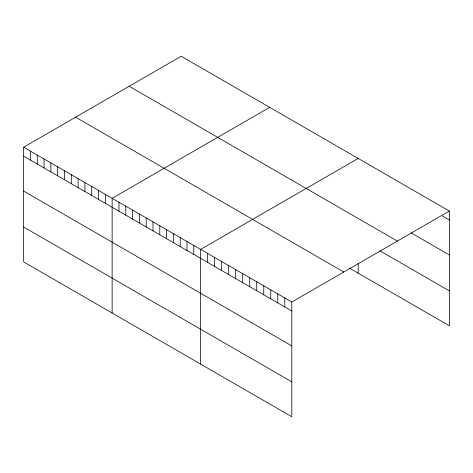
<?xml version="1.0" encoding="UTF-8"?>
<svg xmlns="http://www.w3.org/2000/svg" width="473" height="473" viewBox="0 0 473 473"><rect width="100%" height="100%" fill="white"/><g stroke="black" fill="none" stroke-linecap="round" stroke-linejoin="round"><path stroke-width="0.71" d="M23.65 147.209L291.806 302.028L291.806 416.743L23.65 261.924L23.65 147.209L181.194 56.257L449.35 211.076L449.35 325.791L349.512 268.15M269.687 107.347L112.142 198.299L112.142 313.014M358.179 158.437L200.635 249.389L200.635 364.109M291.806 302.028L449.35 211.076M442.338 215.995L449.35 220.046M411.096 232.858L449.35 254.941M129.206 86.269L397.361 241.088M379.854 250.773L449.35 290.895M75.639 117.198L343.794 272.016M23.65 156.185L291.806 311.003M23.65 191.08L291.806 345.899M23.65 227.028L291.806 381.853M358.179 263.378L358.179 273.152M284.793 297.984L284.793 306.953M277.781 293.934L277.781 302.903M270.769 289.884L270.769 298.853M263.757 285.834L263.757 294.809M256.738 281.784L256.738 290.759M249.726 277.734L249.726 286.709M242.714 273.684L242.714 282.659M235.702 269.64L235.702 278.609M228.69 265.59L228.69 274.559M221.671 261.539L221.671 270.515M214.659 257.489L214.659 266.465M207.647 253.439L207.647 262.414M193.829 245.463L193.829 254.433M187.018 241.532L187.018 250.507M180.213 237.6L180.213 246.575M173.408 233.674L173.408 242.643M166.597 229.742L166.597 238.717M159.791 225.81L159.791 234.785M152.986 221.884L152.986 230.854M146.175 217.952L146.175 226.922M139.369 214.021L139.369 222.996M132.564 210.089L132.564 219.064M125.759 206.163L125.759 215.132M118.948 202.231L118.948 211.206M105.337 194.373L105.337 203.343M98.526 190.442L98.526 199.417M91.721 186.51L91.721 195.485M84.915 182.584L84.915 191.553M78.104 178.652L78.104 187.621M71.299 174.72L71.299 183.695M64.494 170.788L64.494 179.764M57.688 166.863L57.688 175.832M50.877 162.931L50.877 171.906M44.072 158.999L44.072 167.974M37.266 155.073L37.266 164.042M30.455 151.141L30.455 160.116"/></g></svg>
